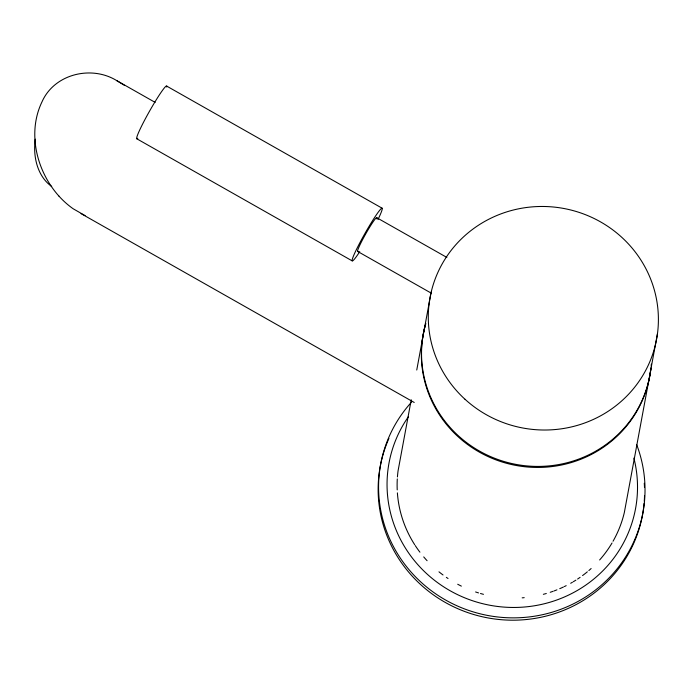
<?xml version="1.0" encoding="UTF-8"?>
<svg xmlns="http://www.w3.org/2000/svg" width="693" height="693" viewBox="0 0 693 693"><rect width="100%" height="100%" fill="white"/><g stroke="black" fill="none" stroke-linecap="round" stroke-linejoin="round"><path stroke-width="1.04" d="M411.235 399.774L398.042 470.98A115.177 111.66 10.5 0 0 397.427 476.931M416.753 370.019L431.185 292.056M657.466 333.654L624.324 512.577A115.177 111.66 10.5 0 1 613.036 541.259M155.154 102.391L116.589 80.527C91.242 65.012 54.175 73.969 41.935 101.975C27.096 132.848 36.616 171.188 58.844 196.015M58.853 196.006A133.03 98.926 -74.7 0 0 73.163 208.766L85.1 215.61M166.718 86.114L382.207 208.255M376.793 217.723L446.872 257.441M357.579 251.394L431.392 293.226M136.686 138.721L352.165 260.863M81.038 213.617L414.223 402.468M116.589 80.527L124.463 85.369M51.715 186.46A52.131 38.773 -74.7 0 1 35.265 139.154M359.745 251.68A30.31 2.495 -60.5 0 1 354.747 253.075A30.31 2.495 -60.5 0 1 376.801 214.198A30.31 2.495 -60.5 0 1 377.954 219.586M137.794 138.236A30.31 2.495 -60.5 0 1 149.359 111.486A30.31 2.495 -60.5 0 1 166.744 87.049M357.96 251.342A19.395 1.594 -60.5 0 1 366.632 232.311A19.395 1.594 -60.5 0 1 376.68 218.858M650.961 368.078A115.177 111.66 10.5 0 1 514.899 464.18A115.177 111.66 10.5 0 1 425.693 323.648M651.342 364.111A115.177 111.66 10.5 0 1 651.169 366.095M650.883 368.113A115.177 111.66 10.5 0 1 514.708 465.202A115.177 111.66 10.5 0 1 425.788 323.709M612.032 542.991A115.177 111.66 10.5 0 1 599.636 559.961M591.138 568.529A115.177 111.66 10.5 0 1 588.877 570.53M587.326 571.829A115.177 111.66 10.5 0 1 582.562 575.562M580.102 577.338A115.177 111.66 10.5 0 1 577.59 579.045M575.883 580.145A115.177 111.66 10.5 0 1 573.302 581.739M572.427 582.259A115.177 111.66 10.5 0 1 570.668 583.272M566.19 585.663A115.177 111.66 10.5 0 1 564.362 586.564M563.452 586.997A115.177 111.66 10.5 0 1 559.745 588.669M556.921 589.847A115.177 111.66 10.5 0 1 554.062 590.938M553.109 591.285A115.177 111.66 10.5 0 1 550.216 592.281M546.309 593.494A115.177 111.66 10.5 0 1 543.355 594.308M524.22 597.669A115.177 111.66 10.5 0 1 522.175 597.842M483.471 594.317A115.177 111.66 10.5 0 1 480.5 593.494M478.525 592.905A115.177 111.66 10.5 0 1 475.597 591.961M461.365 586.122A115.177 111.66 10.5 0 1 457.709 584.251M448.033 578.49A115.177 111.66 10.5 0 1 446.344 577.347M443.018 574.965A115.177 111.66 10.5 0 1 438.981 571.838M427.096 560.715A115.177 111.66 10.5 0 1 423.718 556.912M419.915 552.174A115.177 111.66 10.5 0 1 415.237 545.556M414.691 544.707A115.177 111.66 10.5 0 1 397.384 492.87M397.219 489.89A115.177 111.66 10.5 0 1 397.288 478.915M644.092 503.361A133.359 129.288 10.5 0 1 478.941 615.947A133.359 129.288 10.5 0 1 388.929 438.418M644.273 483.264A133.359 129.288 10.5 0 1 644.499 487.491M644.533 495.963A133.359 129.288 10.5 0 1 644.265 501.247M633.896 458.082A125.364 121.526 10.5 0 1 490.323 605.335A125.364 121.526 10.5 0 1 408.463 416.649M636.694 444.733A133.359 129.288 10.5 0 1 578.213 601.342A133.359 129.288 10.5 0 1 408.896 569.525A133.359 129.288 10.5 0 1 411.304 402.382M464.994 399.255A115.177 111.66 10.5 0 0 655.491 344.43A115.177 111.66 10.5 0 0 509.528 211.044A115.177 111.66 10.5 0 0 464.994 399.255"/></g></svg>
